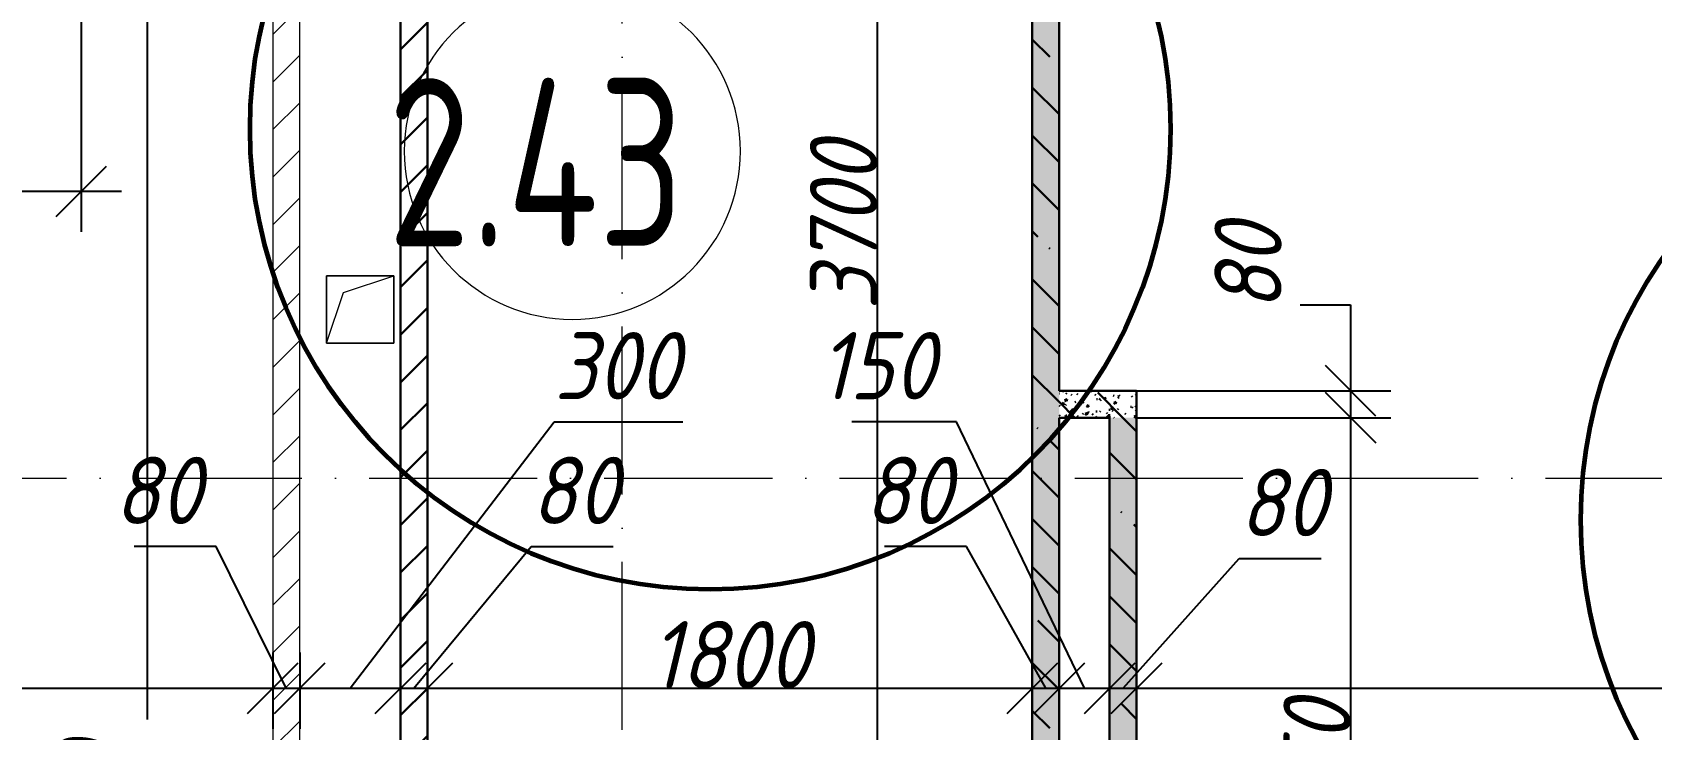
# Model space of a CAD drawing. Header units: millimetres. Extents: x -6064 to 178764, y -5836 to 29924.
# Drawn here: x 108955 to 113773, y 7053 to 9126 of the extents above; entities that cross this region are included whole.
import ezdxf

# ---------------------------------------------------------------- set-up
doc = ezdxf.new("R2010")
doc.units = ezdxf.units.MM
doc.linetypes.add('50_200_ШТРИХ_1Т_ш5_п1_п1_', pattern=[700, 500, -100, 0, -100])
for name, color, linetype, lineweight in [('0) ПГП', 1, 'Continuous', 30), ('1) ПГП Зеленый', 2, 'Continuous', 30), ('A-AREA-IDEN', 7, 'Continuous', 9), ('A-FLOR', 7, 'Continuous', 9), ('A-GENM', 7, 'Continuous', 9), ('Оси-1', 7, '50_200_ШТРИХ_1Т_ш5_п1_п1_', 9)]:
    doc.layers.add(name, color=color, linetype=linetype, lineweight=lineweight)
doc.layers.add('A-ANNO-DIMS', color=7, linetype='Continuous')
doc.layers.add('A-WALL-FNSH-3', color=7, linetype='Continuous', lineweight=13, true_color=0x008000)
doc.layers.add('A-WALL-PATT-3', color=7, linetype='Continuous', lineweight=5, true_color=0x008000)
doc.styles.add('ISOCPEUR_I_2', font='isocpeui.ttf', dxfattribs={"width": 0.9, "height": 200})
doc.styles.add('СПДС', font='ГОСТ тип А.ttf', dxfattribs={"width": 0.9})
doc.dimstyles.new('ISO-2_0_0_9К_СРЕДНИЙ', dxfattribs={"dimscale": 304.8, "dimtxt": 199.196235, "dimasz": 0.492126, "dimexe": 0.393701, "dimexo": 0, "dimgap": 0, "dimtad": 1, "dimdec": 0, "dimzin": 0, "dimdsep": 46, "dimtxsty": 'ISOCPEUR_I_2', "dimblk1": 'OBLIQUE', "dimblk2": 'OBLIQUE', "dimsah": 1, "dimcen": 0.09, "dimdle": 0.393701, "dimazin": 0, "dimtfac": 1, "dimtdec": 4, "dimtix": 1, "dimtmove": 1, "dimatfit": 3, "dimfxl": 1, "dimtvp": 1, "dimtolj": 1, "dimtzin": 0, "dimarcsym": 2})
doc.dimstyles.new('ISO-2_0_0_9К_СРЕДНИЙ_1', dxfattribs={"dimscale": 304.8, "dimtxt": 199.196235, "dimasz": 0.492126, "dimexe": 0.393701, "dimexo": 0, "dimgap": 0, "dimtad": 1, "dimdec": 0, "dimzin": 0, "dimdsep": 46, "dimtxsty": 'ISOCPEUR_I_2', "dimblk1": 'OBLIQUE', "dimblk2": 'OBLIQUE', "dimsah": 1, "dimcen": 0.09, "dimdle": 0.393701, "dimazin": 0, "dimtfac": 1, "dimtdec": 4, "dimtix": 1, "dimtmove": 2, "dimatfit": 3, "dimfxl": 1, "dimtvp": 1, "dimtolj": 1, "dimtzin": 0, "dimarcsym": 2})
doc.dimstyles.new('ISO-2_0_0_9К_СРЕДНИЙ_2', dxfattribs={"dimscale": 304.8, "dimtxt": 199.196235, "dimasz": 0.492126, "dimexe": 0.393701, "dimexo": 0, "dimgap": 0, "dimtad": 1, "dimdec": 0, "dimzin": 0, "dimdsep": 46, "dimtxsty": 'ISOCPEUR_I_2', "dimblk1": 'OBLIQUE', "dimblk2": 'OBLIQUE', "dimsah": 1, "dimcen": 0.09, "dimdle": 0.393701, "dimazin": 0, "dimtfac": 1, "dimtdec": 4, "dimtix": 1, "dimtmove": 0, "dimatfit": 3, "dimfxl": 1, "dimtvp": 1, "dimtolj": 1, "dimtzin": 0, "dimarcsym": 2})
pattern_1 = [(50, (0, 0), (72.873764, -6.37607), [7.62, -83.82]), (355, (0, 0), (-14.09699, 76.422444), [6.096, -67.056]), (100.451, (6.07, -0.53), (58.776964, 70.04687), [6.476, -71.236]), (46.184, (0, 20.32), (108.43142, -16.817454), [11.43, -125.73]), (96.636, (9.04, 18.92), (94.961, 98.97089), [9.714, -106.854]), (351.184, (0, 20.32), (94.96227, 98.97018), [9.144, -100.584]), (21, (10.16, 15.24), (60.64565, -40.906537), [7.62, -83.82]), (326, (10.16, 15.24), (24.72083, 73.67493), [6.096, -67.056]), (71.451, (15.214, 11.83), (85.36689, 32.768737), [6.476, -71.236]), (37.5, (0, 0), (1.235525, 33.8224325), [3.353, -62.89, 3.353, -64.719, -67.31]), (37.5, (0, 0), (1.235525, 33.8224325), [-134.315, 3.353, -63.957]), (7.5, (0, 0), (26.728146, 40.072549), [3.353, -35.458, 3.353, -61.366, -25.654]), (7.5, (0, 0), (26.728146, 40.072549), [-103.53, 3.353, -22.301]), (327.5, (-22.657, 0), (54.2363175, -2.2921173), [3.353, -22.047, 3.353, -75.895, -105.156]), (327.5, (-22.657, 0), (54.2363175, -2.2921173), [-104.648, 3.353, -101.803]), (317.5, (-32.817, 0), (59.25158, 10.17014), [3.353, -29.667, 3.353, -49.276, -74.676]), (317.5, (-32.817, 0), (59.25158, 10.17014), [-85.649, 3.353, -71.323])]
pattern_2 = [(135, (0, 0), (-142.5612, -142.5612), []), (135, (142.56, 0), (-142.5612, -142.5612), [252.016, -50.403, 3.353, -47.05])]
pattern_3 = [(45, (0, 0), (-70.71068, 70.71068), [])]

# ---------------------------------------------------------------- blocks, each defined once
blk = doc.blocks.new('AR_Отверстие прямоугольное _в плите_ - AR_Отверстие прямоугольное _в плите_-V72-АР1_1_Кладочный план 2 этажа')
at = {"layer": 'A-GENM'}
for p, q in [((100, 100), (-100, 100)), ((-100, 100), (-100, -100)), ((-50, 50), (100, 100)), ((100, -100), (100, 100)), ((-100, -100), (-50, 50)), ((-100, -100), (100, -100))]:
    blk.add_line(p, q, dxfattribs=at)
blk = doc.blocks.new('_Oblique')
at = {"color": 0, "linetype": 'ByBlock', "lineweight": -2}
blk.add_line((-0.5, -0.5), (0.5, 0.5), dxfattribs=at)
blk = doc.blocks.new('DIMBLOCK27-АР1_1_Кладочный план 2 этажа')
at = {"layer": 'A-ANNO-DIMS', "color": 0, "lineweight": -2, "transparency": 16777216}
for p, q in [((107350, 7281.5), (107350, 7055.4)), ((109670, 7281.5), (109670, 7055.4)), ((107230, 7175.4), (109790, 7175.4))]:
    blk.add_line(p, q, dxfattribs=at)
at = {"layer": 'Defpoints', "color": 0, "transparency": 16777216}
for p in [(107350, 7281.5), (109670, 7281.5), (109670, 7175.4)]:
    blk.add_point(p, dxfattribs=at)
at = {"layer": 'A-ANNO-DIMS', "color": 0, "lineweight": -2, "transparency": 16777216, "xscale": 150, "yscale": 150, "zscale": 150, "rotation": 180}
blk.add_blockref('_Oblique', (107350, 7175.4), dxfattribs=at)
at = {"layer": 'A-ANNO-DIMS', "color": 0, "lineweight": -2, "transparency": 16777216, "xscale": 150, "yscale": 150, "zscale": 150}
blk.add_blockref('_Oblique', (109670, 7175.4), dxfattribs=at)
at = {"layer": 'A-ANNO-DIMS', "color": 0, "transparency": 16777216, "insert": (108510, 7275.4), "char_height": 200, "width": 606.782, "attachment_point": 5, "style": 'ISOCPEUR_I_2'}
blk.add_mtext('\\A1;2320', dxfattribs=at)
blk = doc.blocks.new('DIMBLOCK28-АР1_1_Кладочный план 2 этажа')
at = {"layer": 'A-ANNO-DIMS', "color": 0, "lineweight": -2, "transparency": 16777216}
for p, q in [((109501.1, 7597.1), (109257.3, 7597.1)), ((109710, 7175.4), (109501.1, 7597.1)), ((109670, 7281.5), (109670, 7055.4)), ((109750, 7281.5), (109750, 7055.4)), ((109550, 7175.4), (109870, 7175.4))]:
    blk.add_line(p, q, dxfattribs=at)
at = {"layer": 'Defpoints', "color": 0, "transparency": 16777216}
for p in [(109670, 7281.5), (109750, 7281.5), (109750, 7175.4)]:
    blk.add_point(p, dxfattribs=at)
at = {"layer": 'A-ANNO-DIMS', "color": 0, "lineweight": -2, "transparency": 16777216, "xscale": 150, "yscale": 150, "zscale": 150, "rotation": 180}
blk.add_blockref('_Oblique', (109670, 7175.4), dxfattribs=at)
at = {"layer": 'A-ANNO-DIMS', "color": 0, "lineweight": -2, "transparency": 16777216, "xscale": 150, "yscale": 150, "zscale": 150}
blk.add_blockref('_Oblique', (109750, 7175.4), dxfattribs=at)
at = {"layer": 'A-ANNO-DIMS', "color": 0, "transparency": 16777216, "insert": (109197.7, 7863.8), "char_height": 200, "width": 303.391, "attachment_point": 1, "line_spacing_factor": 1.149209, "style": 'ISOCPEUR_I_2'}
blk.add_mtext('\\A1;80', dxfattribs=at)
blk = doc.blocks.new('DIMBLOCK29-АР1_1_Кладочный план 2 этажа')
at = {"layer": 'A-ANNO-DIMS', "color": 0, "lineweight": -2, "transparency": 16777216}
for p, q in [((109900, 7175.4), (110507.4, 7968)), ((110507.4, 7968), (110889.8, 7968)), ((109750, 7281.5), (109750, 7055.4)), ((110050, 7281.5), (110050, 7055.4)), ((109630, 7175.4), (110170, 7175.4))]:
    blk.add_line(p, q, dxfattribs=at)
at = {"layer": 'Defpoints', "color": 0, "transparency": 16777216}
for p in [(109750, 7281.5), (110050, 7281.5), (110050, 7175.4)]:
    blk.add_point(p, dxfattribs=at)
at = {"layer": 'A-ANNO-DIMS', "color": 0, "lineweight": -2, "transparency": 16777216, "xscale": 150, "yscale": 150, "zscale": 150, "rotation": 180}
blk.add_blockref('_Oblique', (109750, 7175.4), dxfattribs=at)
at = {"layer": 'A-ANNO-DIMS', "color": 0, "lineweight": -2, "transparency": 16777216, "xscale": 150, "yscale": 150, "zscale": 150}
blk.add_blockref('_Oblique', (110050, 7175.4), dxfattribs=at)
at = {"layer": 'A-ANNO-DIMS', "color": 0, "transparency": 16777216, "insert": (110507.4, 8234.7), "char_height": 200, "width": 455.087, "attachment_point": 1, "line_spacing_factor": 1.149209, "style": 'ISOCPEUR_I_2'}
blk.add_mtext('\\A1;300', dxfattribs=at)
blk = doc.blocks.new('DIMBLOCK30-АР1_1_Кладочный план 2 этажа')
at = {"layer": 'A-ANNO-DIMS', "color": 0, "lineweight": -2, "transparency": 16777216}
for p, q in [((110090, 7175.4), (110438.6, 7597.1)), ((110438.6, 7597.1), (110682.4, 7597.1)), ((110050, 7281.5), (110050, 7055.4)), ((110130, 7281.5), (110130, 7055.4)), ((109930, 7175.4), (110250, 7175.4))]:
    blk.add_line(p, q, dxfattribs=at)
at = {"layer": 'Defpoints', "color": 0, "transparency": 16777216}
for p in [(110050, 7281.5), (110130, 7281.5), (110130, 7175.4)]:
    blk.add_point(p, dxfattribs=at)
at = {"layer": 'A-ANNO-DIMS', "color": 0, "lineweight": -2, "transparency": 16777216, "xscale": 150, "yscale": 150, "zscale": 150, "rotation": 180}
blk.add_blockref('_Oblique', (110050, 7175.4), dxfattribs=at)
at = {"layer": 'A-ANNO-DIMS', "color": 0, "lineweight": -2, "transparency": 16777216, "xscale": 150, "yscale": 150, "zscale": 150}
blk.add_blockref('_Oblique', (110130, 7175.4), dxfattribs=at)
at = {"layer": 'A-ANNO-DIMS', "color": 0, "transparency": 16777216, "insert": (110438.6, 7863.8), "char_height": 200, "width": 303.391, "attachment_point": 1, "line_spacing_factor": 1.149209, "style": 'ISOCPEUR_I_2'}
blk.add_mtext('\\A1;80', dxfattribs=at)
blk = doc.blocks.new('DIMBLOCK31-АР1_1_Кладочный план 2 этажа')
at = {"layer": 'A-ANNO-DIMS', "color": 0, "lineweight": -2, "transparency": 16777216}
for p, q in [((110130, 7281.5), (110130, 7055.4)), ((111930, 7281.5), (111930, 7055.4)), ((110010, 7175.4), (112050, 7175.4))]:
    blk.add_line(p, q, dxfattribs=at)
at = {"layer": 'Defpoints', "color": 0, "transparency": 16777216}
for p in [(110130, 7281.5), (111930, 7281.5), (111930, 7175.4)]:
    blk.add_point(p, dxfattribs=at)
at = {"layer": 'A-ANNO-DIMS', "color": 0, "lineweight": -2, "transparency": 16777216, "xscale": 150, "yscale": 150, "zscale": 150, "rotation": 180}
blk.add_blockref('_Oblique', (110130, 7175.4), dxfattribs=at)
at = {"layer": 'A-ANNO-DIMS', "color": 0, "lineweight": -2, "transparency": 16777216, "xscale": 150, "yscale": 150, "zscale": 150}
blk.add_blockref('_Oblique', (111930, 7175.4), dxfattribs=at)
at = {"layer": 'A-ANNO-DIMS', "color": 0, "transparency": 16777216, "insert": (111030, 7275.4), "char_height": 200, "width": 560.814, "attachment_point": 5, "style": 'ISOCPEUR_I_2'}
blk.add_mtext('\\A1;1800', dxfattribs=at)
blk = doc.blocks.new('DIMBLOCK32-АР1_1_Кладочный план 2 этажа')
at = {"layer": 'A-ANNO-DIMS', "color": 0, "lineweight": -2, "transparency": 16777216}
for p, q in [((111733.7, 7597.1), (111489.9, 7597.1)), ((111970, 7175.4), (111733.7, 7597.1)), ((111930, 7281.5), (111930, 7055.4)), ((112010, 7281.5), (112010, 7055.4)), ((111810, 7175.4), (112130, 7175.4))]:
    blk.add_line(p, q, dxfattribs=at)
at = {"layer": 'Defpoints', "color": 0, "transparency": 16777216}
for p in [(111930, 7281.5), (112010, 7281.5), (112010, 7175.4)]:
    blk.add_point(p, dxfattribs=at)
at = {"layer": 'A-ANNO-DIMS', "color": 0, "lineweight": -2, "transparency": 16777216, "xscale": 150, "yscale": 150, "zscale": 150, "rotation": 180}
blk.add_blockref('_Oblique', (111930, 7175.4), dxfattribs=at)
at = {"layer": 'A-ANNO-DIMS', "color": 0, "lineweight": -2, "transparency": 16777216, "xscale": 150, "yscale": 150, "zscale": 150}
blk.add_blockref('_Oblique', (112010, 7175.4), dxfattribs=at)
at = {"layer": 'A-ANNO-DIMS', "color": 0, "transparency": 16777216, "insert": (111430.3, 7863.8), "char_height": 200, "width": 303.391, "attachment_point": 1, "line_spacing_factor": 1.149209, "style": 'ISOCPEUR_I_2'}
blk.add_mtext('\\A1;80', dxfattribs=at)
blk = doc.blocks.new('DIMBLOCK33-АР1_1_Кладочный план 2 этажа')
at = {"layer": 'A-ANNO-DIMS', "color": 0, "lineweight": -2, "transparency": 16777216}
for p, q in [((111704.6, 7968), (111392.8, 7968)), ((112085, 7175.4), (111704.6, 7968)), ((112010, 7281.5), (112010, 7055.4)), ((112160, 7281.5), (112160, 7055.4)), ((111890, 7175.4), (112280, 7175.4))]:
    blk.add_line(p, q, dxfattribs=at)
at = {"layer": 'Defpoints', "color": 0, "transparency": 16777216}
for p in [(112010, 7281.5), (112160, 7281.5), (112160, 7175.4)]:
    blk.add_point(p, dxfattribs=at)
at = {"layer": 'A-ANNO-DIMS', "color": 0, "lineweight": -2, "transparency": 16777216, "xscale": 150, "yscale": 150, "zscale": 150, "rotation": 180}
blk.add_blockref('_Oblique', (112010, 7175.4), dxfattribs=at)
at = {"layer": 'A-ANNO-DIMS', "color": 0, "lineweight": -2, "transparency": 16777216, "xscale": 150, "yscale": 150, "zscale": 150}
blk.add_blockref('_Oblique', (112160, 7175.4), dxfattribs=at)
at = {"layer": 'A-ANNO-DIMS', "color": 0, "transparency": 16777216, "insert": (111295.4, 8234.7), "char_height": 200, "width": 409.118, "attachment_point": 1, "line_spacing_factor": 1.149209, "style": 'ISOCPEUR_I_2'}
blk.add_mtext('\\A1;150', dxfattribs=at)
blk = doc.blocks.new('DIMBLOCK34-АР1_1_Кладочный план 2 этажа')
at = {"layer": 'A-ANNO-DIMS', "color": 0, "lineweight": -2, "transparency": 16777216}
for p, q in [((112200, 7175.4), (112545.6, 7561.1)), ((112545.6, 7561.1), (112789.4, 7561.1)), ((112160, 7281.5), (112160, 7055.4)), ((112240, 7281.5), (112240, 7055.4)), ((112040, 7175.4), (112360, 7175.4))]:
    blk.add_line(p, q, dxfattribs=at)
at = {"layer": 'Defpoints', "color": 0, "transparency": 16777216}
for p in [(112160, 7281.5), (112240, 7281.5), (112240, 7175.4)]:
    blk.add_point(p, dxfattribs=at)
at = {"layer": 'A-ANNO-DIMS', "color": 0, "lineweight": -2, "transparency": 16777216, "xscale": 150, "yscale": 150, "zscale": 150, "rotation": 180}
blk.add_blockref('_Oblique', (112160, 7175.4), dxfattribs=at)
at = {"layer": 'A-ANNO-DIMS', "color": 0, "lineweight": -2, "transparency": 16777216, "xscale": 150, "yscale": 150, "zscale": 150}
blk.add_blockref('_Oblique', (112240, 7175.4), dxfattribs=at)
at = {"layer": 'A-ANNO-DIMS', "color": 0, "transparency": 16777216, "insert": (112545.6, 7827.8), "char_height": 200, "width": 303.391, "attachment_point": 1, "line_spacing_factor": 1.149209, "style": 'ISOCPEUR_I_2'}
blk.add_mtext('\\A1;80', dxfattribs=at)
blk = doc.blocks.new('DIMBLOCK35-АР1_1_Кладочный план 2 этажа')
at = {"layer": 'A-ANNO-DIMS', "color": 0, "lineweight": -2, "transparency": 16777216}
for p, q in [((112240, 7281.5), (112240, 7055.4)), ((118800, 7281.5), (118800, 7055.4)), ((112120, 7175.4), (118920, 7175.4))]:
    blk.add_line(p, q, dxfattribs=at)
at = {"layer": 'Defpoints', "color": 0, "transparency": 16777216}
for p in [(112240, 7281.5), (118800, 7281.5), (118800, 7175.4)]:
    blk.add_point(p, dxfattribs=at)
at = {"layer": 'A-ANNO-DIMS', "color": 0, "lineweight": -2, "transparency": 16777216, "xscale": 150, "yscale": 150, "zscale": 150, "rotation": 180}
blk.add_blockref('_Oblique', (112240, 7175.4), dxfattribs=at)
at = {"layer": 'A-ANNO-DIMS', "color": 0, "lineweight": -2, "transparency": 16777216, "xscale": 150, "yscale": 150, "zscale": 150}
blk.add_blockref('_Oblique', (118800, 7175.4), dxfattribs=at)
at = {"layer": 'A-ANNO-DIMS', "color": 0, "transparency": 16777216, "insert": (114915.6, 7730.5), "char_height": 200, "width": 606.782, "attachment_point": 1, "line_spacing_factor": 1.149209, "style": 'ISOCPEUR_I_2'}
blk.add_mtext('\\A1;6560', dxfattribs=at)
blk = doc.blocks.new('DIMBLOCK46-АР1_1_Кладочный план 2 этажа')
at = {"layer": 'A-ANNO-DIMS', "color": 0, "lineweight": -2, "transparency": 16777216}
for p, q in [((107650, 9389), (107650, 8533.2)), ((109100, 9392), (109100, 8533.2)), ((107530, 8653.2), (109220, 8653.2))]:
    blk.add_line(p, q, dxfattribs=at)
at = {"layer": 'Defpoints', "color": 0, "transparency": 16777216}
for p in [(107650, 9389), (109100, 9392), (109100, 8653.2)]:
    blk.add_point(p, dxfattribs=at)
at = {"layer": 'A-ANNO-DIMS', "color": 0, "lineweight": -2, "transparency": 16777216, "xscale": 150, "yscale": 150, "zscale": 150, "rotation": 180}
blk.add_blockref('_Oblique', (107650, 8653.2), dxfattribs=at)
at = {"layer": 'A-ANNO-DIMS', "color": 0, "lineweight": -2, "transparency": 16777216, "xscale": 150, "yscale": 150, "zscale": 150}
blk.add_blockref('_Oblique', (109100, 8653.2), dxfattribs=at)
at = {"layer": 'A-ANNO-DIMS', "color": 0, "transparency": 16777216, "insert": (108375, 8753.2), "char_height": 200, "width": 579.201, "attachment_point": 5, "style": 'ISOCPEUR_I_2'}
blk.add_mtext('\\A1;1450', dxfattribs=at)
blk = doc.blocks.new('DIMBLOCK125-АР1_1_Кладочный план 2 этажа')
at = {"layer": 'A-ANNO-DIMS', "color": 0, "lineweight": -2, "transparency": 16777216}
for p, q in [((109296.3, 9520), (109296.3, 7083)), ((109402.4, 9400), (109176.3, 9400)), ((109296.3, 5060), (109296.3, 6561.3)), ((109664.5, 5180), (109176.3, 5180))]:
    blk.add_line(p, q, dxfattribs=at)
at = {"layer": 'Defpoints', "color": 0, "transparency": 16777216}
for p in [(109402.4, 9400), (109296.3, 5180), (109664.5, 5180)]:
    blk.add_point(p, dxfattribs=at)
at = {"layer": 'A-ANNO-DIMS', "color": 0, "lineweight": -2, "transparency": 16777216, "xscale": 150, "yscale": 150, "zscale": 150}
for p, rotation in [((109296.3, 9400), 90), ((109296.3, 5180), 270)]:
    blk.add_blockref('_Oblique', p, dxfattribs=dict(at, rotation=rotation))
at = {"layer": 'A-ANNO-DIMS', "color": 0, "transparency": 16777216, "insert": (109035, 6509.6), "char_height": 200, "width": 625.17, "attachment_point": 1, "rotation": 90, "line_spacing_factor": 1.149209, "style": 'ISOCPEUR_I_2'}
blk.add_mtext('\\A1;4220', dxfattribs=at)
blk = doc.blocks.new('DIMBLOCK174-АР1_1_Кладочный план 2 этажа')
at = {"layer": 'A-ANNO-DIMS', "color": 0, "lineweight": -2, "transparency": 16777216}
for p, q in [((112727.1, 8315.8), (112877.1, 8315.8)), ((112877.1, 8315.8), (112877.1, 8060)), ((112877.1, 8180), (112877.1, 7860)), ((112240, 8060), (112997.1, 8060)), ((112243, 7980), (112997.1, 7980))]:
    blk.add_line(p, q, dxfattribs=at)
at = {"layer": 'Defpoints', "color": 0, "transparency": 16777216}
for p in [(112240, 8060), (112243, 7980), (112877.1, 7980)]:
    blk.add_point(p, dxfattribs=at)
at = {"layer": 'A-ANNO-DIMS', "color": 0, "lineweight": -2, "transparency": 16777216, "xscale": 150, "yscale": 150, "zscale": 150}
for p, rotation in [((112877.1, 8060), 90), ((112877.1, 7980), 270)]:
    blk.add_blockref('_Oblique', p, dxfattribs=dict(at, rotation=rotation))
at = {"layer": 'A-ANNO-DIMS', "color": 0, "transparency": 16777216, "insert": (112471.9, 8297.5), "char_height": 200, "width": 303.391, "attachment_point": 1, "rotation": 90, "line_spacing_factor": 1.149209, "style": 'ISOCPEUR_I_2'}
blk.add_mtext('\\A1;80', dxfattribs=at)
blk = doc.blocks.new('DIMBLOCK175-АР1_1_Кладочный план 2 этажа')
at = {"layer": 'A-ANNO-DIMS', "color": 0, "lineweight": -2, "transparency": 16777216}
for p, q in [((112877.1, 8100), (112877.1, 5710)), ((112243, 7980), (112997.1, 7980)), ((113057, 5830), (112757.1, 5830))]:
    blk.add_line(p, q, dxfattribs=at)
at = {"layer": 'Defpoints', "color": 0, "transparency": 16777216}
for p in [(112243, 7980), (112877.1, 5830), (113057, 5830)]:
    blk.add_point(p, dxfattribs=at)
at = {"layer": 'A-ANNO-DIMS', "color": 0, "lineweight": -2, "transparency": 16777216, "xscale": 150, "yscale": 150, "zscale": 150}
for p, rotation in [((112877.1, 7980), 90), ((112877.1, 5830), 270)]:
    blk.add_blockref('_Oblique', p, dxfattribs=dict(at, rotation=rotation))
at = {"layer": 'A-ANNO-DIMS', "color": 0, "transparency": 16777216, "insert": (112777.1, 6905), "char_height": 200, "width": 560.814, "attachment_point": 5, "rotation": 90, "style": 'ISOCPEUR_I_2'}
blk.add_mtext('\\A1;2150', dxfattribs=at)
blk = doc.blocks.new('DIMBLOCK529-АР1_1_Кладочный план 2 этажа')
at = {"layer": 'A-ANNO-DIMS', "color": 0, "lineweight": -2, "transparency": 16777216}
for p, q in [((111469.5, 6580), (111469.5, 10520)), ((111363.5, 10400), (111589.5, 10400)), ((111363.5, 6700), (111589.5, 6700))]:
    blk.add_line(p, q, dxfattribs=at)
at = {"layer": 'Defpoints', "color": 0, "transparency": 16777216}
for p in [(111363.5, 10400), (111469.5, 10400), (111363.5, 6700)]:
    blk.add_point(p, dxfattribs=at)
at = {"layer": 'A-ANNO-DIMS', "color": 0, "lineweight": -2, "transparency": 16777216, "xscale": 150, "yscale": 150, "zscale": 150}
for p, rotation in [((111469.5, 10400), 90), ((111469.5, 6700), 270)]:
    blk.add_blockref('_Oblique', p, dxfattribs=dict(at, rotation=rotation))
at = {"layer": 'A-ANNO-DIMS', "color": 0, "transparency": 16777216, "insert": (111368.2, 8550), "char_height": 200, "width": 606.782, "attachment_point": 5, "rotation": 90, "style": 'ISOCPEUR_I_2'}
blk.add_mtext('\\A1;3700', dxfattribs=at)
blk = doc.blocks.new('Марка_Помещения - Номер-25198446-Объем проектирования 2 этажа')
at = {"layer": 'A-AREA-IDEN'}
for start, end in [(360, 180), (180, 360)]:
    blk.add_arc((0, 0), 2.5, start, end, dxfattribs=at)

msp = doc.modelspace()

# ---------------------------------------------------------------- hatches: boundary and pattern name
at = {"layer": '0) ПГП'}
h = msp.add_hatch(dxfattribs=at)
h.set_pattern_fill('FP_25', color=256, style=0, pattern_type=2)
h.set_pattern_definition(pattern_1)
h.paths.add_polyline_path([(111930, 5400), (112010, 5400), (112010, 10380), (111930, 10380), (111930, 8674.8)], flags=0)
h = msp.add_hatch(dxfattribs=at)
h.set_pattern_fill('FP_26', color=256, style=0, pattern_type=2)
h.set_pattern_definition(pattern_2)
h.paths.add_polyline_path([(111930, 5400), (112010, 5400), (112010, 10380), (111930, 10380), (111930, 8674.8)], flags=0)
h = msp.add_hatch(dxfattribs=at)
h.set_pattern_fill('FP_25', color=256, style=0, pattern_type=2)
h.set_pattern_definition(pattern_1)
h.paths.add_polyline_path([(112240, 7980), (112240, 8060), (112010, 8060), (112010, 7980), (112160, 7980)], flags=0)
h = msp.add_hatch(dxfattribs=at)
h.set_pattern_fill('FP_26', color=256, style=0, pattern_type=2)
h.set_pattern_definition(pattern_2)
h.paths.add_polyline_path([(112240, 7980), (112240, 8060), (112010, 8060), (112010, 7980), (112160, 7980)], flags=0)
h = msp.add_hatch(dxfattribs=at)
h.set_pattern_fill('FP_25', color=256, style=0, pattern_type=2)
h.set_pattern_definition(pattern_1)
h.paths.add_polyline_path([(112160, 5830), (112240, 5830), (112240, 7980), (112160, 7980)], flags=0)
h = msp.add_hatch(dxfattribs=at)
h.set_pattern_fill('FP_26', color=256, style=0, pattern_type=2)
h.set_pattern_definition(pattern_2)
h.paths.add_polyline_path([(112160, 5830), (112240, 5830), (112240, 7980), (112160, 7980)], flags=0)
at = {"layer": '1) ПГП Зеленый'}
h = msp.add_hatch(dxfattribs=at)
h.set_pattern_fill('FP_24', color=256, style=0, pattern_type=2)
h.set_pattern_definition(pattern_3)
h.paths.add_polyline_path([(110050, 6700), (110130, 6700), (110130, 10400), (110050, 10400), (110050, 8674.8)], flags=0)
at = {"layer": 'A-WALL-PATT-3'}
h = msp.add_hatch(dxfattribs=at)
h.set_pattern_fill('FP_24', color=256, style=0, pattern_type=2)
h.set_pattern_definition(pattern_3)
h.paths.add_polyline_path([(109750, 100), (109750, 3690), (109742.6, 3690), (109742.6, 3725.5), (109677.4, 3725.5), (109677.4, 3690), (109670, 3690), (109670, 100)], flags=0)
h.paths.add_polyline_path([(109742.6, 5184.5), (109742.6, 5220), (109750, 5220), (109750, 9400), (109670, 9400), (109670, 5220), (109677.4, 5220), (109677.4, 5184.5)], flags=0)

# ---------------------------------------------------------------- linework, layer by layer
at = {"color": 6, "lineweight": 60}
for centre in [(110971.6, 8838.5), (114931.4, 7676.2)]:
    msp.add_circle(centre, 1369.4, dxfattribs=at)
at = {"layer": '0) ПГП'}
for p, q in [((111930, 10380), (111930, 5400)), ((112010, 8060), (112010, 10000)), ((112240, 8060), (112010, 8060)), ((112240, 5830), (112240, 8060)), ((112010, 5400), (112010, 7980)), ((112010, 7980), (112160, 7980)), ((112160, 7980), (112160, 5830))]:
    msp.add_line(p, q, dxfattribs=at)
at = {"layer": '1) ПГП Зеленый'}
for p, q in [((110050, 10400), (110050, 6700)), ((110130, 6700), (110130, 10400))]:
    msp.add_line(p, q, dxfattribs=at)
at = {"layer": 'A-FLOR'}
for p, q in [((109830, 8402), (110030, 8402)), ((109830, 8202), (109830, 8402)), ((110030, 8402), (110030, 8202)), ((110030, 8202), (109830, 8202))]:
    msp.add_line(p, q, dxfattribs=at)
at = {"layer": 'A-WALL-FNSH-3'}
for p, q in [((109670, 9400), (109670, 5220)), ((109750, 5220), (109750, 9400))]:
    msp.add_line(p, q, dxfattribs=at)
at = {"layer": 'Оси-1'}
for p, q in [((110710, -4150), (110710, 28636.9)), ((-4160, 7800), (125951.6, 7800))]:
    msp.add_line(p, q, dxfattribs=at)

# ---------------------------------------------------------------- block references
at = {"layer": 'A-AREA-IDEN', "xscale": 199.9999999999999, "yscale": 199.9999999999999, "zscale": 199.9999999999999}
msp.add_blockref('Марка_Помещения - Номер-25198446-Объем проектирования 2 этажа', (110561.2, 8772.5), dxfattribs=at)
at = {"layer": 'A-GENM'}
msp.add_blockref('AR_Отверстие прямоугольное _в плите_ - AR_Отверстие прямоугольное _в плите_-V72-АР1_1_Кладочный план 2 этажа', (109930, 8302), dxfattribs=at)

# ---------------------------------------------------------------- texts
at = {"layer": 'A-AREA-IDEN', "insert": (110011.7, 8989.6), "char_height": 500, "width": 1370.886, "attachment_point": 1, "style": 'СПДС'}
msp.add_mtext('2.43', dxfattribs=at)

# ---------------------------------------------------------------- dimensions: what is measured, and where the dimension line sits
at = {"layer": 'A-ANNO-DIMS'}
for base, p1, p2, override, picture, middle in [((111469.5, 10400), (111363.5, 6700), (111363.5, 10400), {"dimpost": '<>', "dimfxl": 3699.999991}, 'DIMBLOCK529-АР1_1_Кладочный план 2 этажа', (111368.2, 8550)), ((112877.1, 5830), (112243, 7980), (113057, 5830), {"dimpost": '<>', "dimfxl": 2298.899676}, 'DIMBLOCK175-АР1_1_Кладочный план 2 этажа', (112777.1, 6905))]:
    dim = msp.add_linear_dim(base=base, p1=p1, p2=p2, angle=90, dimstyle='ISO-2_0_0_9К_СРЕДНИЙ_2', override=override, dxfattribs=at)
    dim.commit()
    dim.dimension.update_dxf_attribs({"geometry": picture, "text_midpoint": middle})
for base, p1, p2, dimstyle, override, picture, middle in [((109296.3, 5180), (109402.4, 9400), (109664.5, 5180), 'ISO-2_0_0_9К_СРЕДНИЙ_1', {"dimpost": '<>', "dimfxl": 4228.134958}, 'DIMBLOCK125-АР1_1_Кладочный план 2 этажа', (109168.4, 6822.2)), ((112877.1, 7980), (112240, 8060), (112243, 7980), 'ISO-2_0_0_9К_СРЕДНИЙ', {"dimpost": '<>', "dimfxl": 80.058043}, 'DIMBLOCK174-АР1_1_Кладочный план 2 этажа', (112749.2, 8315.8))]:
    dim = msp.add_linear_dim(base=base, p1=p1, p2=p2, angle=90, dimstyle=dimstyle, override=override, dxfattribs=at)
    dim.commit()
    dim.dimension.update_dxf_attribs({"geometry": picture, "text_midpoint": middle, "dimtype": 160, "text_rotation": 90})
for base, p1, p2, override, picture, middle in [((109100, 8653.2), (107650, 9389), (109100, 9392), {"dimpost": '<>', "dimfxl": 1450.003204}, 'DIMBLOCK46-АР1_1_Кладочный план 2 этажа', (108375, 8753.2)), ((109670, 7175.4), (107350, 7281.5), (109670, 7281.5), {"dimpost": '<>', "dimfxl": 2319.99994}, 'DIMBLOCK27-АР1_1_Кладочный план 2 этажа', (108510, 7275.4)), ((111930, 7175.4), (110130, 7281.5), (111930, 7281.5), {"dimpost": '<>', "dimfxl": 1799.99994}, 'DIMBLOCK31-АР1_1_Кладочный план 2 этажа', (111030, 7275.4))]:
    dim = msp.add_linear_dim(base=base, p1=p1, p2=p2, dimstyle='ISO-2_0_0_9К_СРЕДНИЙ_2', override=override, dxfattribs=at)
    dim.commit()
    dim.dimension.update_dxf_attribs({"geometry": picture, "text_midpoint": middle})
for base, p1, p2, dimstyle, override, picture, middle in [((110050, 7175.4), (109750, 7281.5), (110050, 7281.5), 'ISO-2_0_0_9К_СРЕДНИЙ', {"dimpost": '<>', "dimfxl": 300.00006}, 'DIMBLOCK29-АР1_1_Кладочный план 2 этажа', (110507.4, 7968)), ((112160, 7175.4), (112010, 7281.5), (112160, 7281.5), 'ISO-2_0_0_9К_СРЕДНИЙ', {"dimpost": '<>', "dimfxl": 150.00006}, 'DIMBLOCK33-АР1_1_Кладочный план 2 этажа', (111704.6, 7968)), ((109750, 7175.4), (109670, 7281.5), (109750, 7281.5), 'ISO-2_0_0_9К_СРЕДНИЙ', {"dimpost": '<>', "dimfxl": 80}, 'DIMBLOCK28-АР1_1_Кладочный план 2 этажа', (109501.1, 7597.1)), ((110130, 7175.4), (110050, 7281.5), (110130, 7281.5), 'ISO-2_0_0_9К_СРЕДНИЙ', {"dimpost": '<>', "dimfxl": 80}, 'DIMBLOCK30-АР1_1_Кладочный план 2 этажа', (110438.6, 7597.1)), ((112010, 7175.4), (111930, 7281.5), (112010, 7281.5), 'ISO-2_0_0_9К_СРЕДНИЙ', {"dimpost": '<>', "dimfxl": 80}, 'DIMBLOCK32-АР1_1_Кладочный план 2 этажа', (111733.7, 7597.1)), ((112240, 7175.4), (112160, 7281.5), (112240, 7281.5), 'ISO-2_0_0_9К_СРЕДНИЙ', {"dimpost": '<>', "dimfxl": 80}, 'DIMBLOCK34-АР1_1_Кладочный план 2 этажа', (112545.6, 7561.1)), ((118800, 7175.4), (112240, 7281.5), (118800, 7281.5), 'ISO-2_0_0_9К_СРЕДНИЙ_1', {"dimpost": '<>', "dimfxl": 6560}, 'DIMBLOCK35-АР1_1_Кладочный план 2 этажа', (115219, 7597.1))]:
    dim = msp.add_linear_dim(base=base, p1=p1, p2=p2, dimstyle=dimstyle, override=override, dxfattribs=at)
    dim.commit()
    dim.dimension.update_dxf_attribs({"geometry": picture, "text_midpoint": middle, "dimtype": 160})

doc.saveas('drawing.dxf')
